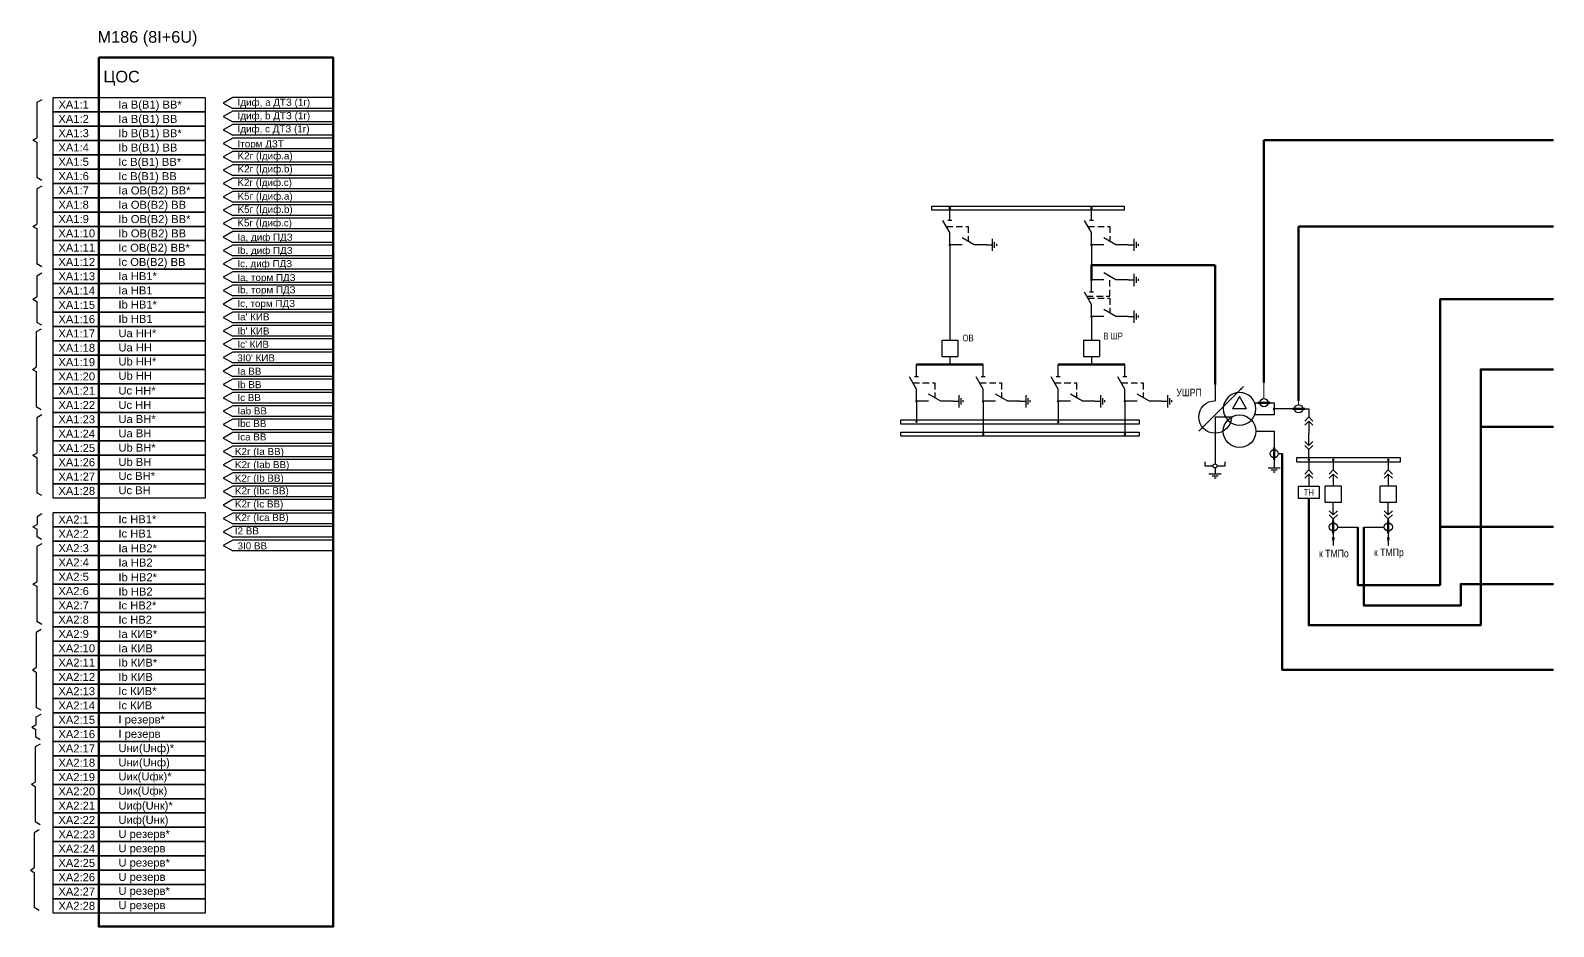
# Model space of a CAD drawing. Header units: millimetres. Extents: x 6 to 13069, y 2 to 2638.
# Drawn here: x 10898 to 11645, y 2112 to 2552 of the extents above; entities that cross this region are included whole.
import ezdxf
from ezdxf.enums import TextEntityAlignment as Align

# ---------------------------------------------------------------- set-up
doc = ezdxf.new("R2010")
doc.units = ezdxf.units.MM
doc.linetypes.add('штриховая2', pattern=[9.525, 6.35, -3.175])
doc.layers.add('Основная', color=7, linetype='Continuous')
doc.layers.add('Тонкая', color=7, linetype='Continuous', lineweight=5)
doc.styles.add('Narrow', font='ARIALN.TTF')
doc.styles.get("Standard").update_dxf_attribs({"font": 'arial.ttf'})
doc.styles.add('Вывод', font='tahoma.ttf', dxfattribs={"height": 2.5})
doc.styles.add('Компонент', font='ARIALN.TTF', dxfattribs={"height": 3.5})

# ---------------------------------------------------------------- blocks, each defined once
blk = doc.blocks.new('*U19')
at = {"layer": 'Основная'}
for p, q in [((0, 0), (-8, 0)), ((-8, -8), (-8, 0)), ((0, -8), (0, 0)), ((0, -8), (-8, -8))]:
    blk.add_line(p, q, dxfattribs=at)
at = {"layer": 'Основная', "style": 'Компонент'}
blk.add_attdef('ОУ', text='', height=3.5, dxfattribs=at).set_placement((-15, -3), align=Align.MIDDLE_CENTER)
blk = doc.blocks.new('*U108')
at = {"color": 0}
blk.add_line((0, 0), (6, 3.43), dxfattribs=at)
blk = doc.blocks.new('*U16')
at = {"layer": 'Основная', "color": 0}
for p, q in [((-3, 0), (-9, 0)), ((9, 0), (3, 0))]:
    blk.add_line(p, q, dxfattribs=at)
at = {"layer": 'Основная', "ltscale": 0.25, "xscale": -1}
blk.add_blockref('*U108', (3, 0), dxfattribs=at)
at = {"layer": 'Основная'}
for tag, height, style, p in [('ОУ', 3.5, 'Компонент', (-25, 0)), ('В1', 2.5, 'Вывод', (-7, -2)), ('В2', 2.5, 'Вывод', (7, -2))]:
    blk.add_attdef(tag, text='', height=height, dxfattribs=dict(at, style=style)).set_placement(p, align=Align.MIDDLE_CENTER)
blk = doc.blocks.new('*U17')
at = {"layer": 'Основная'}
for p, q in [((-3, 0), (0, 0)), ((0, -3), (0, 3)), ((1, -1.5), (1, 1.5)), ((2, -0.5), (2, 0.5))]:
    blk.add_line(p, q, dxfattribs=at)
blk = doc.blocks.new('*U6')
at = {"layer": 'Основная', "color": 0}
blk.add_line((0, -1), (0, 1), dxfattribs=at)
blk = doc.blocks.new('*U15')
at = {"layer": 'Основная', "color": 0}
for p, q in [((0, 3), (0, 9)), ((0, -9), (0, -3))]:
    blk.add_line(p, q, dxfattribs=at)
at = {"ltscale": 0.25, "rotation": 89.99999999999999}
blk.add_blockref('*U6', (0, 3), dxfattribs=at)
at = {"layer": 'Основная', "ltscale": 0.25, "rotation": 89.99999999999999}
blk.add_blockref('*U108', (0, -3), dxfattribs=at)
at = {"layer": 'Основная'}
for tag, height, style, p in [('В1', 2.5, 'Вывод', (2, 7)), ('ОУ', 3.5, 'Компонент', (-12, 0)), ('В2', 2.5, 'Вывод', (2, -7))]:
    blk.add_attdef(tag, text='', height=height, dxfattribs=dict(at, style=style)).set_placement(p, align=Align.MIDDLE_CENTER)
blk = doc.blocks.new('*U60')
at = {"ltscale": 0.25, "const_width": 0.6}
blk.add_lwpolyline([(0, 0.3, 1), (0, -0.3, 1)], format="xyb", close=True, dxfattribs=at)
at = {"layer": 'Основная', "color": 0}
for p, q in [((0, 0), (0, -2)), ((0, -2), (0, -8)), ((0, -8), (0, -10))]:
    blk.add_line(p, q, dxfattribs=at)
blk = doc.blocks.new('*U100')
at = {"ltscale": 0.25, "const_width": 0.6}
blk.add_lwpolyline([(0, 0.3, 1), (0, -0.3, 1)], format="xyb", close=True, dxfattribs=at)
at = {"layer": 'Основная', "color": 0}
for p, q in [((0, 0), (0, -2)), ((0, -2), (0, -14.15)), ((0, -14.15), (0, -16.15))]:
    blk.add_line(p, q, dxfattribs=at)
blk = doc.blocks.new('*U101')
at = {"ltscale": 0.25, "const_width": 0.6}
blk.add_lwpolyline([(0, 0.3, 1), (0, -0.3, 1)], format="xyb", close=True, dxfattribs=at)
at = {"layer": 'Основная', "color": 0}
for p, q in [((0, 0), (0, -2)), ((0, -2), (0, -14.15)), ((0, -14.15), (0, -16.15))]:
    blk.add_line(p, q, dxfattribs=at)
blk = doc.blocks.new('*U36')
at = {"layer": 'Основная'}
for p, q in [((3, 0), (-3, 0)), ((0, 3), (0, 0)), ((1.5, -1), (-1.5, -1)), ((0.5, -2), (-0.5, -2))]:
    blk.add_line(p, q, dxfattribs=at)
blk = doc.blocks.new('*U117')
at = {"ltscale": 0.35}
for q in [(-8, 0), (0, -8)]:
    blk.add_line((0, 0), q, dxfattribs=at)
blk.add_arc((0, 0), 8, 180, 90, dxfattribs=at)
at = {"layer": 'Основная', "style": 'Компонент'}
blk.add_attdef('ОУ', text='', height=3.5, dxfattribs=at).set_placement((-17, 0), align=Align.MIDDLE_CENTER)
blk = doc.blocks.new('*U116')
at = {"ltscale": 0.25}
for p, q in [((-3.46, 0), (0, 6)), ((-3.46, 0), (3.46, 0)), ((0, 6), (3.46, 0))]:
    blk.add_line(p, q, dxfattribs=at)
blk.add_circle((0, 0), 8, dxfattribs=at)
at = {"layer": 'Основная', "style": 'Компонент'}
blk.add_attdef('ОУ', text='', height=3.5, dxfattribs=at).set_placement((-17, 0), align=Align.MIDDLE_CENTER)
blk = doc.blocks.new('*U49')
at = {"layer": 'Основная'}
for p, q in [((-3, 0), (3, 0)), ((0, 3), (0, 0)), ((-1.5, -1), (1.5, -1)), ((-0.5, -2), (0.5, -2))]:
    blk.add_line(p, q, dxfattribs=at)
blk = doc.blocks.new('*U81')
at = {"ltscale": 0.25}
blk.add_circle((0, 0), 2, dxfattribs=at)
at = {"layer": 'Основная', "color": 0, "lineweight": 50}
blk.add_line((0, -3), (0, 3), dxfattribs=at)
at = {"layer": 'Основная', "style": 'Компонент'}
blk.add_attdef('ОУ', text='', height=3.5, dxfattribs=at).set_placement((-6, 0), align=Align.MIDDLE_CENTER)
blk = doc.blocks.new('*U83')
at = {"ltscale": 0.25}
blk.add_circle((0, 0), 2, dxfattribs=at)
at = {"layer": 'Основная', "color": 0, "lineweight": 50}
blk.add_line((3, 0), (-3, 0), dxfattribs=at)
at = {"layer": 'Основная', "style": 'Компонент'}
blk.add_attdef('ОУ', text='', height=3.5, dxfattribs=at).set_placement((0, -6), align=Align.MIDDLE_CENTER)
blk = doc.blocks.new('*U119')
at = {"layer": 'Основная', "ltscale": 0.25}
for p, q in [((2, 2), (0, 0)), ((0, 0), (2, -2))]:
    blk.add_line(p, q, dxfattribs=at)
blk = doc.blocks.new('*U68')
at = {"color": 0}
for p, q in [((0, 6), (0, 2)), ((0, 0), (0, -6))]:
    blk.add_line(p, q, dxfattribs=at)
at = {"color": 0, "ltscale": 0.25, "xscale": -1, "rotation": 90}
for p in [(0, 2), (0, 0)]:
    blk.add_blockref('*U119', p, dxfattribs=at)
at = {"layer": 'Основная'}
for tag, height, style, p in [('ОУ2', 3.5, 'Компонент', (-5, 6)), ('В2', 2.5, 'Вывод', (3, 6)), ('ОУ1', 3.5, 'Компонент', (-5, -6)), ('В1', 2.5, 'Вывод', (3, -6))]:
    blk.add_attdef(tag, text='', height=height, dxfattribs=dict(at, style=style)).set_placement(p, align=Align.MIDDLE_CENTER)
blk = doc.blocks.new('*U69')
at = {"color": 0}
for p, q in [((0, 0), (0, 6)), ((0, -6), (0, -2))]:
    blk.add_line(p, q, dxfattribs=at)
at = {"color": 0, "ltscale": 0.25, "rotation": 89.99999999999999}
for p in [(0, 0), (0, -2)]:
    blk.add_blockref('*U119', p, dxfattribs=at)
at = {"layer": 'Основная'}
for tag, height, style, p in [('ОУ1', 3.5, 'Компонент', (-5, 6)), ('В1', 2.5, 'Вывод', (3, 6)), ('ОУ2', 3.5, 'Компонент', (-5, -6)), ('В2', 2.5, 'Вывод', (3, -6))]:
    blk.add_attdef(tag, text='', height=height, dxfattribs=dict(at, style=style)).set_placement(p, align=Align.MIDDLE_CENTER)

msp = doc.modelspace()

# ---------------------------------------------------------------- linework, layer by layer
for p, q in [((10997.41, 2519.01), (10992.63, 2516.38)), ((11046.72, 2519.01), (10997.41, 2519.01)), ((11046.72, 2519.01), (11046.72, 2513.75)), ((10903.68, 2517.99), (10901.23, 2516.59)), ((10901.23, 2516.59), (10901.24, 2499.31)), ((10992.63, 2516.38), (10997.41, 2513.75)), ((10997.41, 2512.43), (10992.63, 2509.8)), ((11046.72, 2513.75), (10997.41, 2513.75)), ((11046.72, 2512.43), (10997.41, 2512.43)), ((11046.72, 2512.43), (11046.72, 2507.17)), ((10992.63, 2509.8), (10997.41, 2507.17)), ((10997.41, 2505.85), (10992.63, 2503.22)), ((11046.72, 2507.17), (10997.41, 2507.17)), ((11046.72, 2505.85), (10997.41, 2505.85)), ((11046.72, 2505.85), (11046.72, 2500.59)), ((10899.36, 2498.21), (10901.24, 2499.31)), ((10899.36, 2498.21), (10901.24, 2497.14)), ((10901.24, 2497.14), (10901.25, 2479.83)), ((10992.63, 2503.22), (10997.41, 2500.59)), ((10997.41, 2499.12), (10992.63, 2496.49)), ((10992.63, 2496.49), (10997.41, 2493.86)), ((11046.72, 2500.59), (10997.41, 2500.59)), ((11046.72, 2499.12), (10997.41, 2499.12)), ((11046.72, 2499.12), (11046.72, 2493.86)), ((10997.41, 2492.62), (10992.63, 2489.99)), ((10992.63, 2489.99), (10997.41, 2487.36)), ((11046.72, 2493.86), (10997.41, 2493.86)), ((11046.72, 2492.62), (10997.41, 2492.62)), ((11046.72, 2492.62), (11046.72, 2487.36)), ((10997.41, 2486.05), (10992.63, 2483.41)), ((10992.63, 2483.41), (10997.41, 2480.78)), ((11046.72, 2487.36), (10997.41, 2487.36)), ((11046.72, 2486.05), (10997.41, 2486.05)), ((11046.72, 2486.05), (11046.72, 2480.78)), ((10903.68, 2475.62), (10901.23, 2474.22)), ((10901.23, 2474.22), (10901.24, 2456.94)), ((10903.68, 2478.41), (10901.25, 2479.83)), ((10997.41, 2479.47), (10992.63, 2476.84)), ((10992.63, 2476.84), (10997.41, 2474.21)), ((11046.72, 2480.78), (10997.41, 2480.78)), ((11046.72, 2479.47), (10997.41, 2479.47)), ((11046.72, 2474.21), (10997.41, 2474.21)), ((11046.72, 2479.47), (11046.72, 2474.21)), ((10997.41, 2472.97), (10992.63, 2470.34)), ((10992.63, 2470.34), (10997.41, 2467.71)), ((10997.41, 2466.39), (10992.63, 2463.76)), ((11046.72, 2472.97), (10997.41, 2472.97)), ((11046.72, 2467.71), (10997.41, 2467.71)), ((11046.72, 2466.39), (10997.41, 2466.39)), ((11046.72, 2472.97), (11046.72, 2467.71)), ((11046.72, 2466.39), (11046.72, 2461.13)), ((10992.63, 2463.76), (10997.41, 2461.13)), ((10997.41, 2459.81), (10992.63, 2457.18)), ((11046.72, 2461.13), (10997.41, 2461.13)), ((11046.72, 2459.81), (10997.41, 2459.81)), ((11046.72, 2459.81), (11046.72, 2454.55)), ((10899.36, 2455.84), (10901.24, 2456.94)), ((10899.36, 2455.84), (10901.24, 2454.77)), ((10901.24, 2454.77), (10901.25, 2437.46)), ((10992.63, 2457.18), (10997.41, 2454.55)), ((10997.41, 2453.24), (10992.63, 2450.61)), ((11046.72, 2454.55), (10997.41, 2454.55)), ((11046.72, 2453.24), (10997.41, 2453.24)), ((11046.72, 2453.24), (11046.72, 2447.98)), ((10992.63, 2450.61), (10997.41, 2447.98)), ((10997.41, 2446.66), (10992.63, 2444.03)), ((10992.63, 2444.03), (10997.41, 2441.4)), ((11046.72, 2447.98), (10997.41, 2447.98)), ((11046.72, 2446.66), (10997.41, 2446.66)), ((11046.72, 2446.66), (11046.72, 2441.4)), ((10903.68, 2436.04), (10901.25, 2437.46)), ((10997.41, 2440.08), (10992.63, 2437.45)), ((10992.63, 2437.45), (10997.41, 2434.82)), ((11046.72, 2441.4), (10997.41, 2441.4)), ((11046.72, 2440.08), (10997.41, 2440.08)), ((11046.72, 2440.08), (11046.72, 2434.82)), ((10903.68, 2432.85), (10901.23, 2431.46)), ((10901.23, 2431.46), (10901.24, 2421.17)), ((10997.41, 2433.51), (10992.63, 2430.88)), ((10992.63, 2430.88), (10997.41, 2428.24)), ((11046.72, 2434.82), (10997.41, 2434.82)), ((11046.72, 2433.51), (10997.41, 2433.51)), ((11046.72, 2433.51), (11046.72, 2428.24)), ((10997.41, 2426.93), (10992.63, 2424.3)), ((10992.63, 2424.3), (10997.41, 2421.67)), ((11046.72, 2428.24), (10997.41, 2428.24)), ((11046.72, 2426.93), (10997.41, 2426.93)), ((11046.72, 2421.67), (10997.41, 2421.67)), ((11046.72, 2426.93), (11046.72, 2421.67)), ((10899.36, 2420.06), (10901.24, 2421.17)), ((10899.36, 2420.06), (10901.24, 2419)), ((10901.24, 2419), (10901.25, 2408.7)), ((10997.41, 2420.35), (10992.63, 2417.72)), ((10992.63, 2417.72), (10997.41, 2415.09)), ((11046.72, 2420.35), (10997.41, 2420.35)), ((11046.72, 2415.09), (10997.41, 2415.09)), ((11046.72, 2420.35), (11046.72, 2415.09)), ((10903.68, 2407.28), (10901.25, 2408.7)), ((10997.41, 2413.77), (10992.63, 2411.14)), ((10992.63, 2411.14), (10997.41, 2408.51)), ((10997.41, 2407.2), (10992.63, 2404.57)), ((11046.72, 2413.77), (10997.41, 2413.77)), ((11046.72, 2408.51), (10997.41, 2408.51)), ((11046.72, 2407.2), (10997.41, 2407.2)), ((11046.72, 2413.77), (11046.72, 2408.51)), ((11046.72, 2407.2), (11046.72, 2401.94)), ((10903.38, 2405.4), (10900.94, 2404.01)), ((10900.94, 2404.01), (10900.94, 2386.73)), ((10992.63, 2404.57), (10997.41, 2401.94)), ((10997.41, 2400.62), (10992.63, 2397.99)), ((11046.72, 2401.94), (10997.41, 2401.94)), ((11046.72, 2400.62), (10997.41, 2400.62)), ((11046.72, 2400.62), (11046.72, 2395.36)), ((10992.63, 2397.99), (10997.41, 2395.36)), ((10997.41, 2394.04), (10992.63, 2391.41)), ((11046.72, 2395.36), (10997.41, 2395.36)), ((11046.72, 2394.04), (10997.41, 2394.04)), ((11046.72, 2394.04), (11046.72, 2388.78)), ((10899.07, 2385.63), (10900.94, 2386.73)), ((10899.07, 2385.63), (10900.94, 2384.56)), ((10900.94, 2384.56), (10900.95, 2367.24)), ((10992.63, 2391.41), (10997.41, 2388.78)), ((10997.41, 2387.47), (10992.63, 2384.84)), ((10992.63, 2384.84), (10997.41, 2382.2)), ((11046.72, 2388.78), (10997.41, 2388.78)), ((11046.72, 2387.47), (10997.41, 2387.47)), ((11046.72, 2387.47), (11046.72, 2382.2)), ((10997.41, 2380.89), (10992.63, 2378.26)), ((10992.63, 2378.26), (10997.41, 2375.63)), ((11046.72, 2382.2), (10997.41, 2382.2)), ((11046.72, 2380.89), (10997.41, 2380.89)), ((11046.72, 2380.89), (11046.72, 2375.63)), ((10997.41, 2374.31), (10992.63, 2371.68)), ((10992.63, 2371.68), (10997.41, 2369.05)), ((11046.72, 2375.63), (10997.41, 2375.63)), ((11046.72, 2374.31), (10997.41, 2374.31)), ((11046.72, 2369.05), (10997.41, 2369.05)), ((11046.72, 2374.31), (11046.72, 2369.05)), ((10903.38, 2365.82), (10900.95, 2367.24)), ((10903.68, 2363.27), (10901.23, 2361.87)), ((10901.23, 2361.87), (10901.24, 2344.59)), ((10997.41, 2367.73), (10992.63, 2365.1)), ((10992.63, 2365.1), (10997.41, 2362.47)), ((11046.72, 2367.73), (10997.41, 2367.73)), ((11046.72, 2362.47), (10997.41, 2362.47)), ((11046.72, 2367.73), (11046.72, 2362.47)), ((10997.41, 2361.16), (10992.63, 2358.53)), ((10992.63, 2358.53), (10997.41, 2355.9)), ((10997.41, 2354.58), (10992.63, 2351.95)), ((11046.72, 2361.16), (10997.41, 2361.16)), ((11046.72, 2355.9), (10997.41, 2355.9)), ((11046.72, 2354.58), (10997.41, 2354.58)), ((11046.72, 2361.16), (11046.72, 2355.9)), ((11046.72, 2354.58), (11046.72, 2349.32)), ((10992.63, 2351.95), (10997.41, 2349.32)), ((10997.41, 2348), (10992.63, 2345.37)), ((11046.72, 2349.32), (10997.41, 2349.32)), ((11046.72, 2348), (10997.41, 2348)), ((11046.72, 2348), (11046.72, 2342.74)), ((10899.36, 2343.49), (10901.24, 2344.59)), ((10899.36, 2343.49), (10901.24, 2342.42)), ((10901.24, 2342.42), (10901.25, 2325.11)), ((10992.63, 2345.37), (10997.41, 2342.74)), ((10997.41, 2341.43), (10992.63, 2338.8)), ((11046.72, 2342.74), (10997.41, 2342.74)), ((11046.72, 2341.43), (10997.41, 2341.43)), ((11046.72, 2341.43), (11046.72, 2336.16)), ((11510.4, 2344.27), (11512.4, 2344.27)), ((10992.63, 2338.8), (10997.41, 2336.16)), ((10997.41, 2334.85), (10992.63, 2332.22)), ((10992.63, 2332.22), (10997.41, 2329.59)), ((11046.72, 2336.16), (10997.41, 2336.16)), ((11046.72, 2334.85), (10997.41, 2334.85)), ((11046.72, 2334.85), (11046.72, 2329.59)), ((10903.68, 2323.68), (10901.25, 2325.11)), ((10997.41, 2328.27), (10992.63, 2325.64)), ((10992.63, 2325.64), (10997.41, 2323.01)), ((11046.72, 2329.59), (10997.41, 2329.59)), ((11046.72, 2328.27), (10997.41, 2328.27)), ((11046.72, 2328.27), (11046.72, 2323.01)), ((10997.41, 2321.7), (10992.63, 2319.06)), ((10992.63, 2319.06), (10997.41, 2316.43)), ((11046.72, 2323.01), (10997.41, 2323.01)), ((11046.72, 2321.7), (10997.41, 2321.7)), ((11046.72, 2321.7), (11046.72, 2316.43)), ((10899.36, 2308.36), (10901.36, 2309.53)), ((10903.8, 2314.66), (10901.36, 2313.24)), ((10901.36, 2313.24), (10901.36, 2309.53)), ((10997.41, 2315.12), (10992.63, 2312.49)), ((10992.63, 2312.49), (10997.41, 2309.86)), ((11046.72, 2316.43), (10997.41, 2316.43)), ((11046.72, 2315.12), (10997.41, 2315.12)), ((11046.72, 2309.86), (10997.41, 2309.86)), ((11046.72, 2315.12), (11046.72, 2309.86)), ((10899.36, 2308.36), (10901.36, 2307.21)), ((10901.36, 2303.45), (10901.36, 2307.21)), ((10903.54, 2302.18), (10901.36, 2303.45)), ((10997.41, 2308.54), (10992.63, 2305.91)), ((10992.63, 2305.91), (10997.41, 2303.28)), ((10997.41, 2301.81), (10992.63, 2299.18)), ((11046.72, 2308.54), (10997.41, 2308.54)), ((11046.72, 2303.28), (10997.41, 2303.28)), ((11046.72, 2301.81), (10997.41, 2301.81)), ((11046.72, 2308.54), (11046.72, 2303.28)), ((11046.72, 2301.81), (11046.72, 2296.55)), ((11539.4, 2308.27), (11549.4, 2308.27)), ((11552.4, 2308.27), (11562.4, 2308.27)), ((10903.68, 2300.06), (10901.23, 2298.67)), ((10901.23, 2298.67), (10901.24, 2281.38)), ((10992.63, 2299.18), (10997.41, 2296.55)), ((11046.72, 2296.55), (10997.41, 2296.55)), ((10899.36, 2280.28), (10901.24, 2281.38)), ((10899.36, 2280.28), (10901.24, 2279.22)), ((10901.24, 2279.22), (10901.25, 2261.9)), ((10903.42, 2257.93), (10900.97, 2256.53)), ((10903.68, 2260.48), (10901.25, 2261.9)), ((10900.97, 2256.53), (10900.98, 2239.25)), ((10899.1, 2238.15), (10900.98, 2239.25)), ((10899.1, 2238.15), (10900.98, 2237.08)), ((10900.98, 2237.08), (10900.98, 2219.76)), ((10903.42, 2218.34), (10900.98, 2219.76)), ((10903.2, 2216.28), (10900.77, 2214.86)), ((10900.77, 2214.86), (10900.77, 2211.15)), ((10898.77, 2209.98), (10900.77, 2211.15)), ((10898.77, 2209.98), (10900.77, 2208.83)), ((10900.77, 2205.07), (10900.77, 2208.83)), ((10902.94, 2203.8), (10900.77, 2205.07)), ((10902.93, 2201.74), (10900.48, 2200.35)), ((10900.48, 2200.35), (10900.49, 2183.07)), ((10898.61, 2181.97), (10900.49, 2183.07)), ((10898.61, 2181.97), (10900.49, 2180.9)), ((10900.49, 2180.9), (10900.49, 2163.58)), ((10902.93, 2162.16), (10900.49, 2163.58)), ((10902.46, 2159.61), (10900.01, 2158.21)), ((10900.01, 2158.21), (10900.02, 2140.93)), ((10898.14, 2139.83), (10900.02, 2140.93)), ((10898.14, 2139.83), (10900.02, 2138.76)), ((10900.02, 2138.76), (10900.03, 2121.45)), ((10902.46, 2120.02), (10900.03, 2121.45))]:
    msp.add_line(p, q)
at = {"lineweight": 100}
for p, q in [((11046.72, 2499.12), (11046.72, 2500.59)), ((11503.4, 2379.27), (11503.4, 2498.21)), ((11503.4, 2498.21), (11645.47, 2498.21)), ((11520.4, 2370.27), (11520.4, 2455.84)), ((11520.4, 2455.84), (11645.47, 2455.84)), ((11418.77, 2429.56), (11418.77, 2436.77)), ((11418.77, 2436.77), (11479.4, 2436.77)), ((11479.4, 2436.77), (11479.4, 2378.27)), ((11349.25, 2387.98), (11332.86, 2387.98)), ((11365.64, 2387.98), (11349.25, 2387.98)), ((11418.77, 2387.98), (11402.38, 2387.98)), ((11435.16, 2387.98), (11418.77, 2387.98)), ((11046.72, 2301.81), (11046.72, 2303.28)), ((11589.82, 2308.36), (11645.47, 2308.36))]:
    msp.add_line(p, q, dxfattribs=at)
msp.add_lwpolyline([(10931.68, 2538.67), (11046.72, 2538.67), (11046.72, 2112.17), (10931.68, 2112.17)], close=True, dxfattribs=at)
for points in [[(10909.29, 2519.05), (10983.92, 2519.05), (10983.92, 2512.02), (10909.29, 2512.02)], [(10909.29, 2512.02), (10983.92, 2512.02), (10983.92, 2505), (10909.29, 2505)], [(10909.29, 2505), (10983.92, 2505), (10983.92, 2497.98), (10909.29, 2497.98)], [(10909.29, 2497.98), (10983.92, 2497.98), (10983.92, 2490.95), (10909.29, 2490.95)], [(10909.29, 2490.95), (10983.92, 2490.95), (10983.92, 2483.93), (10909.29, 2483.93)], [(10909.29, 2483.93), (10983.92, 2483.93), (10983.92, 2476.91), (10909.29, 2476.91)], [(10909.29, 2476.91), (10983.92, 2476.91), (10983.92, 2469.89), (10909.29, 2469.89)], [(10909.29, 2469.89), (10983.92, 2469.89), (10983.92, 2462.86), (10909.29, 2462.86)], [(10909.29, 2462.86), (10983.92, 2462.86), (10983.92, 2455.84), (10909.29, 2455.84)], [(10909.29, 2455.84), (10983.92, 2455.84), (10983.92, 2448.82), (10909.29, 2448.82)], [(10909.29, 2448.82), (10983.92, 2448.82), (10983.92, 2441.8), (10909.29, 2441.8)], [(10909.29, 2441.8), (10983.92, 2441.8), (10983.92, 2434.77), (10909.29, 2434.77)], [(10909.29, 2434.77), (10983.92, 2434.77), (10983.92, 2427.75), (10909.29, 2427.75)], [(10909.29, 2427.75), (10983.92, 2427.75), (10983.92, 2420.73), (10909.29, 2420.73)], [(10909.29, 2420.73), (10983.92, 2420.73), (10983.92, 2413.7), (10909.29, 2413.7)], [(10909.29, 2413.7), (10983.92, 2413.7), (10983.92, 2406.68), (10909.29, 2406.68)], [(10909.29, 2406.68), (10983.92, 2406.68), (10983.92, 2399.66), (10909.29, 2399.66)], [(10909.29, 2399.66), (10983.92, 2399.66), (10983.92, 2392.64), (10909.29, 2392.64)], [(10909.29, 2392.64), (10983.92, 2392.64), (10983.92, 2385.61), (10909.29, 2385.61)], [(10909.29, 2385.61), (10983.92, 2385.61), (10983.92, 2378.59), (10909.29, 2378.59)], [(10909.29, 2378.59), (10983.92, 2378.59), (10983.92, 2371.57), (10909.29, 2371.57)], [(10909.29, 2371.57), (10983.92, 2371.57), (10983.92, 2364.54), (10909.29, 2364.54)], [(10909.29, 2364.54), (10983.92, 2364.54), (10983.92, 2357.52), (10909.29, 2357.52)], [(10909.29, 2357.52), (10983.92, 2357.52), (10983.92, 2350.5), (10909.29, 2350.5)], [(10909.29, 2350.5), (10983.92, 2350.5), (10983.92, 2343.48), (10909.29, 2343.48)], [(10909.29, 2343.48), (10983.92, 2343.48), (10983.92, 2336.45), (10909.29, 2336.45)], [(10909.29, 2336.45), (10983.92, 2336.45), (10983.92, 2329.43), (10909.29, 2329.43)], [(10909.29, 2329.43), (10983.92, 2329.43), (10983.92, 2322.41), (10909.29, 2322.41)], [(10909.29, 2315.39), (10983.92, 2315.39), (10983.92, 2308.36), (10909.29, 2308.36)], [(10909.29, 2308.36), (10983.92, 2308.36), (10983.92, 2301.34), (10909.29, 2301.34)], [(10909.29, 2301.34), (10983.92, 2301.34), (10983.92, 2294.32), (10909.29, 2294.32)], [(10909.29, 2294.32), (10983.92, 2294.32), (10983.92, 2287.29), (10909.29, 2287.29)], [(10909.29, 2287.29), (10983.92, 2287.29), (10983.92, 2280.27), (10909.29, 2280.27)], [(10909.29, 2280.27), (10983.92, 2280.27), (10983.92, 2273.25), (10909.29, 2273.25)], [(10909.29, 2273.25), (10983.92, 2273.25), (10983.92, 2266.23), (10909.29, 2266.23)], [(10909.29, 2266.23), (10983.92, 2266.23), (10983.92, 2259.2), (10909.29, 2259.2)], [(10909.29, 2259.2), (10983.92, 2259.2), (10983.92, 2252.18), (10909.29, 2252.18)], [(10909.29, 2252.18), (10983.92, 2252.18), (10983.92, 2245.16), (10909.29, 2245.16)], [(10909.29, 2245.16), (10983.92, 2245.16), (10983.92, 2238.13), (10909.29, 2238.13)], [(10909.29, 2238.13), (10983.92, 2238.13), (10983.92, 2231.11), (10909.29, 2231.11)], [(10909.29, 2231.11), (10983.92, 2231.11), (10983.92, 2224.09), (10909.29, 2224.09)], [(10909.29, 2224.09), (10983.92, 2224.09), (10983.92, 2217.07), (10909.29, 2217.07)], [(10909.29, 2217.07), (10983.92, 2217.07), (10983.92, 2210.04), (10909.29, 2210.04)], [(10909.29, 2210.04), (10983.92, 2210.04), (10983.92, 2203.02), (10909.29, 2203.02)], [(10909.29, 2203.02), (10983.92, 2203.02), (10983.92, 2196), (10909.29, 2196)], [(10909.29, 2196), (10983.92, 2196), (10983.92, 2188.98), (10909.29, 2188.98)], [(10909.29, 2188.98), (10983.92, 2188.98), (10983.92, 2181.95), (10909.29, 2181.95)], [(10909.29, 2181.95), (10983.92, 2181.95), (10983.92, 2174.93), (10909.29, 2174.93)], [(10909.29, 2174.93), (10983.92, 2174.93), (10983.92, 2167.91), (10909.29, 2167.91)], [(10909.29, 2167.91), (10983.92, 2167.91), (10983.92, 2160.88), (10909.29, 2160.88)], [(10909.29, 2160.88), (10983.92, 2160.88), (10983.92, 2153.86), (10909.29, 2153.86)], [(10909.29, 2153.86), (10983.92, 2153.86), (10983.92, 2146.84), (10909.29, 2146.84)], [(10909.29, 2146.84), (10983.92, 2146.84), (10983.92, 2139.82), (10909.29, 2139.82)], [(10909.29, 2139.82), (10983.92, 2139.82), (10983.92, 2132.79), (10909.29, 2132.79)], [(10909.29, 2132.79), (10983.92, 2132.79), (10983.92, 2125.77), (10909.29, 2125.77)], [(10909.29, 2125.77), (10983.92, 2125.77), (10983.92, 2118.75), (10909.29, 2118.75)]]:
    msp.add_lwpolyline(points, close=True)
at = {"ltscale": 0.25, "const_width": 0.6}
for points in [[(11418.47, 2429.56, 1), (11419.07, 2429.56, 1)], [(11418.47, 2411.56, 1), (11419.07, 2411.56, 1)]]:
    msp.add_lwpolyline(points, format="xyb", close=True, dxfattribs=at)
at = {"lineweight": 100}
for points in [[(11549.4, 2308.27), (11549.4, 2279.8), (11589.82, 2279.8), (11589.82, 2420.06), (11645.47, 2420.06)], [(11525.4, 2322.27), (11525.4, 2260.09), (11609.78, 2260.09), (11609.78, 2385.63), (11645.47, 2385.63)], [(11609.78, 2357.52), (11645.47, 2357.52)], [(11512.4, 2344.27), (11512.4, 2238.15), (11645.47, 2238.15)], [(11552.4, 2308.27), (11552.4, 2269.7), (11599.92, 2269.7), (11599.92, 2280.28), (11645.47, 2280.28)]]:
    msp.add_lwpolyline(points, dxfattribs=at)
at = {"layer": 'Основная'}
for p, q in [((11349.25, 2463.77), (11349.25, 2464.77)), ((11418.77, 2463.77), (11418.77, 2464.77)), ((11349.25, 2436.77), (11349.25, 2399.98)), ((11418.77, 2411.56), (11418.77, 2399.98)), ((11349.25, 2391.98), (11349.25, 2387.98)), ((11418.77, 2391.98), (11418.77, 2387.98)), ((11479.4, 2378.27), (11479.4, 2370.27)), ((11499.4, 2355.27), (11508.4, 2355.27)), ((11508.4, 2355.27), (11508.4, 2337.27)), ((11525.4, 2342.27), (11525.4, 2340.27)), ((11537.4, 2341.27), (11537.4, 2340.27)), ((11564.4, 2341.27), (11564.4, 2340.27))]:
    msp.add_line(p, q, dxfattribs=at)
for points in [[(11340.49, 2465.77), (11434.77, 2465.77), (11434.77, 2463.77), (11340.49, 2463.77)], [(11325.14, 2360.82), (11442.13, 2360.82), (11442.13, 2358.82), (11325.14, 2358.82)], [(11325.14, 2354.82), (11442.13, 2354.82), (11442.13, 2352.82), (11325.14, 2352.82)], [(11519.4, 2340.27), (11570.4, 2340.27), (11570.4, 2342.27), (11519.4, 2342.27)], [(11520.4, 2328.27), (11530.4, 2328.27), (11530.4, 2322.27), (11520.4, 2322.27)]]:
    msp.add_lwpolyline(points, close=True, dxfattribs=at)
at = {"layer": 'Основная', "ltscale": 0.25, "const_width": 0.6}
for points in [[(11348.95, 2464.77, 1), (11349.55, 2464.77, 1)], [(11418.47, 2464.77, 1), (11419.07, 2464.77, 1)], [(11419.07, 2436.77, 1), (11418.47, 2436.77, 1)], [(11349.55, 2387.98, 1), (11348.95, 2387.98, 1)], [(11419.07, 2387.98, 1), (11418.47, 2387.98, 1)], [(11508.1, 2366.27, 1), (11508.7, 2366.27, 1)], [(11332.56, 2359.98, 1), (11333.16, 2359.98, 1)], [(11332.56, 2359.98, 1), (11333.16, 2359.98, 1)], [(11365.34, 2353.82, 1), (11365.94, 2353.82, 1)], [(11365.34, 2353.82, 1), (11365.94, 2353.82, 1)], [(11365.34, 2353.82, 1), (11365.94, 2353.82, 1)], [(11365.34, 2353.82, 1), (11365.94, 2353.82, 1)], [(11402.08, 2359.82, 1), (11402.68, 2359.82, 1)], [(11434.86, 2353.82, 1), (11435.46, 2353.82, 1)], [(11609.48, 2357.52, 1), (11610.08, 2357.52, 1)], [(11525.1, 2341.27, 1), (11525.7, 2341.27, 1)], [(11537.1, 2341.27, 1), (11537.7, 2341.27, 1)], [(11564.1, 2341.27, 1), (11564.7, 2341.27, 1)], [(11589.52, 2308.36, 1), (11590.12, 2308.36, 1)]]:
    msp.add_lwpolyline(points, format="xyb", close=True, dxfattribs=at)
at = {"layer": 'Основная', "linetype": 'штриховая2', "ltscale": 0.5}
for points in [[(11347.54, 2455.77), (11358.25, 2455.77), (11358.25, 2448.49)], [(11417.05, 2455.77), (11427.77, 2455.77), (11427.77, 2448.49)], [(11416.48, 2421.56), (11427.77, 2421.56), (11427.77, 2431.28)], [(11417.05, 2420.56), (11427.77, 2420.56), (11427.77, 2413.28)], [(11331.15, 2378.98), (11341.86, 2378.98), (11341.86, 2371.69)], [(11363.92, 2378.98), (11374.64, 2378.98), (11374.64, 2371.69)], [(11400.66, 2378.98), (11411.38, 2378.98), (11411.38, 2371.69)], [(11433.44, 2378.98), (11444.16, 2378.98), (11444.16, 2371.69)]]:
    msp.add_lwpolyline(points, dxfattribs=at)
at = {"layer": 'Основная'}
for points in [[(11471.4, 2355.27), (11493.33, 2377.2)], [(11498.82, 2369.27), (11508.4, 2369.27), (11508.4, 2363.27), (11498.82, 2363.27)], [(11522.4, 2366.27), (11508.4, 2366.27)], [(11522.4, 2366.27), (11525.4, 2366.27), (11525.4, 2366.27)], [(11479.4, 2354.27), (11479.4, 2339.27)], [(11474.4, 2340.27), (11474.4, 2338.27), (11478.4, 2338.27)], [(11480.4, 2338.27), (11484.4, 2338.27), (11484.4, 2340.27)], [(11537.4, 2312.27), (11537.4, 2299.27)], [(11564.4, 2312.27), (11564.4, 2299.27)]]:
    msp.add_lwpolyline(points, dxfattribs=at)
msp.add_lwpolyline([(11493.33, 2377.2, 0, 1, 0), (11491.91, 2375.79, 0, 0, 0)], format="xyseb", dxfattribs=at)
for centre, radius in [((11491.4, 2355.27), 8), ((11479.4, 2338.27), 1)]:
    msp.add_circle(centre, radius, dxfattribs=at)
at = {"layer": 'Тонкая'}
for p, q in [((11503.4, 2371.27), (11503.4, 2379.27)), ((11520.4, 2368.27), (11520.4, 2370.27))]:
    msp.add_line(p, q, dxfattribs=at)
at = {"layer": 'Тонкая', "ltscale": 0.3}
for points in [[(11537.4, 2299.27, 0, 1.5, 0), (11537.4, 2303.27, 0, 0, 0)], [(11564.4, 2299.27, 0, 1.5, 0), (11564.4, 2303.27, 0, 0, 0)]]:
    msp.add_lwpolyline(points, format="xyseb", dxfattribs=at)

# ---------------------------------------------------------------- block references
at = {"layer": 'Основная', "ltscale": 0.25}
for name, p in [('*U15', (11349.25, 2455.77)), ('*U15', (11418.77, 2455.77)), ('*U60', (11349.25, 2446.77)), ('*U16', (11358.25, 2446.77)), ('*U17', (11370.25, 2446.77)), ('*U60', (11418.77, 2446.77)), ('*U16', (11427.77, 2446.77)), ('*U17', (11439.77, 2446.77)), ('*U15', (11418.77, 2420.56)), ('*U16', (11427.77, 2429.56)), ('*U17', (11439.77, 2429.56)), ('*U16', (11427.77, 2411.56)), ('*U17', (11439.77, 2411.56)), ('*U15', (11332.86, 2378.98)), ('*U15', (11365.64, 2378.98)), ('*U15', (11402.38, 2378.98)), ('*U15', (11435.16, 2378.98)), ('*U60', (11332.86, 2369.98)), ('*U16', (11341.86, 2369.98)), ('*U17', (11353.86, 2369.98)), ('*U100', (11365.64, 2369.98)), ('*U16', (11374.64, 2369.98)), ('*U17', (11386.64, 2369.98)), ('*U60', (11402.38, 2369.98)), ('*U16', (11411.38, 2369.98)), ('*U17', (11423.38, 2369.98)), ('*U101', (11435.16, 2369.98)), ('*U16', (11444.16, 2369.98)), ('*U17', (11456.16, 2369.98)), ('*U83', (11503.4, 2369.27)), ('*U83', (11520.4, 2366.27)), ('*U68', (11525.4, 2360.27)), ('*U69', (11525.4, 2348.27)), ('*U81', (11508.4, 2344.27)), ('*U49', (11508.4, 2337.27)), ('*U68', (11525.4, 2334.27)), ('*U68', (11537.4, 2334.27)), ('*U68', (11564.4, 2334.27)), ('*U36', (11479.4, 2334.27)), ('*U19', (11541.4, 2328.27)), ('*U19', (11568.4, 2328.27)), ('*U69', (11537.4, 2314.27)), ('*U69', (11564.4, 2314.27)), ('*U81', (11537.4, 2308.27)), ('*U81', (11564.4, 2308.27))]:
    msp.add_blockref(name, p, dxfattribs=at)
at = {"layer": 'Основная', "ltscale": 0.25, "rotation": 180}
for p in [(11345.25, 2391.98), (11414.77, 2391.98)]:
    msp.add_blockref('*U19', p, dxfattribs=at)
at = {"layer": 'Основная', "ltscale": 0.35, "xscale": -1}
for name, p in [('*U117', (11479.4, 2362.27)), ('*U116', (11491.4, 2366.27))]:
    msp.add_blockref(name, p, dxfattribs=at)

# ---------------------------------------------------------------- texts
for s, height, p in [('M186 (8I+6U)', 5.7136, (10931.06, 2545.97)), ('ЦОС', 5.714, (10933.91, 2526.48)), ('Iдиф, a ДТЗ (1г)', 3.4502, (10999.77, 2515.02)), ('XA1:1', 3.926, (10911.85, 2513.65)), ('Ia В(В1) ВВ*', 3.9259, (10941.29, 2513.63)), ('Iдиф, b ДТЗ (1г)', 3.4502, (10999.77, 2508.43)), ('XA1:2', 3.926, (10911.85, 2506.63)), ('XA1:3', 3.926, (10911.85, 2499.61)), ('Ia В(В1) ВВ', 3.9259, (10941.29, 2506.61)), ('Ib В(В1) ВВ*', 3.9259, (10941.29, 2499.59)), ('Iдиф, c ДТЗ (1г)', 3.4502, (10999.77, 2501.99)), ('XA1:4', 3.926, (10911.85, 2492.59)), ('Ib В(В1) ВВ', 3.9259, (10941.29, 2492.56)), ('Iторм ДЗТ', 3.45, (10999.77, 2494.59)), ('XA1:5', 3.926, (10911.85, 2485.56)), ('Ic В(В1) ВВ*', 3.9259, (10941.29, 2485.54)), ('K2г (Iдиф.a)', 3.4502, (10999.77, 2488.74)), ('XA1:6', 3.926, (10911.85, 2478.54)), ('Ic В(В1) ВВ', 3.9259, (10941.29, 2478.52)), ('K2г (Iдиф.b)', 3.4502, (10999.77, 2482.3)), ('XA1:7', 3.926, (10911.85, 2471.52)), ('Ia ОВ(В2) ВВ*', 3.9259, (10941.29, 2471.5)), ('K2г (Iдиф.c)', 3.4502, (10999.71, 2475.66)), ('XA1:8', 3.926, (10911.85, 2464.5)), ('Ia ОВ(В2) ВВ', 3.9259, (10941.29, 2464.47)), ('K5г (Iдиф.a)', 3.4502, (10999.77, 2468.91)), ('XA1:9', 3.926, (10911.85, 2457.47)), ('Ib ОВ(В2) ВВ*', 3.9259, (10941.29, 2457.45)), ('K5г (Iдиф.c)', 3.4502, (10999.71, 2455.84)), ('K5г (Iдиф.b)', 3.4502, (10999.77, 2462.47)), ('XA1:10', 3.926, (10911.85, 2450.45)), ('Ib ОВ(В2) ВВ', 3.9259, (10941.29, 2450.43)), ('Ia, диф ПДЗ', 3.4502, (10999.66, 2448.79)), ('XA1:11', 3.926, (10911.85, 2443.43)), ('Ic ОВ(В2) ВВ*', 3.9259, (10941.29, 2443.4)), ('Ib, диф ПДЗ', 3.4502, (10999.66, 2442.31)), ('XA1:12', 3.926, (10911.85, 2436.4)), ('Ic ОВ(В2) ВВ', 3.9259, (10941.29, 2436.38)), ('Ic, диф ПДЗ', 3.4502, (10999.66, 2435.81)), ('XA1:13', 3.926, (10911.85, 2429.38)), ('Ia НВ1*', 3.926, (10941.29, 2429.45)), ('Ia, торм ПДЗ', 3.4502, (10999.66, 2428.98)), ('XA1:14', 3.926, (10911.85, 2422.36)), ('Ia НВ1', 3.926, (10941.29, 2422.43)), ('Ib, торм ПДЗ', 3.4502, (10999.66, 2422.96)), ('XA1:15', 3.926, (10911.85, 2415.34)), ('Ib НВ1*', 3.926, (10941.31, 2415.49)), ('Ic, торм ПДЗ', 3.4502, (10999.68, 2416.27)), ('XA1:16', 3.926, (10911.85, 2408.31)), ('Ib НВ1', 3.926, (10941.31, 2408.47)), ("Ia' КИВ", 3.45, (10999.66, 2409.71)), ('XA1:17', 3.926, (10911.85, 2401.29)), ('Ua НН*', 3.926, (10941.31, 2401.44)), ("Ib' КИВ", 3.45, (10999.66, 2402.75)), ("Ic' КИВ", 3.45, (10999.68, 2396.24)), ('XA1:18', 3.926, (10911.85, 2394.27)), ('Ua НН', 3.926, (10941.31, 2394.42)), ('Ub НН*', 3.926, (10941.31, 2387.56)), ("3I0' КИВ", 3.45, (10999.66, 2389.53)), ('XA1:19', 3.926, (10911.85, 2387.24)), ('XA1:20', 3.926, (10911.85, 2380.22)), ('Ub НН', 3.926, (10941.31, 2380.54)), ('Ia ВВ', 3.45, (10999.66, 2383.03)), ('XA1:21', 3.926, (10911.85, 2373.2)), ('Uc НН*', 3.926, (10941.29, 2373.27)), ('Ib ВВ', 3.45, (10999.69, 2376.41)), ('XA1:22', 3.926, (10911.85, 2366.18)), ('Uc НН', 3.926, (10941.29, 2366.25)), ('Iс ВВ', 3.45, (10999.7, 2370.11)), ('XA1:23', 3.926, (10911.85, 2359.15)), ('Ua ВН*', 3.926, (10941.31, 2359.31)), ('Iab ВВ', 3.45, (10999.7, 2363.53)), ('XA1:24', 3.926, (10911.85, 2352.13)), ('Ua ВН', 3.926, (10941.31, 2352.28)), ('Ibc ВВ', 3.45, (10999.7, 2357.34)), ('Ica ВВ', 3.45, (10999.7, 2350.76)), ('XA1:25', 3.926, (10911.85, 2345.11)), ('Ub ВН*', 3.926, (10941.31, 2345.26)), ('K2г (Ia ВВ)', 3.4502, (10998.5, 2343.61)), ('XA1:26', 3.926, (10911.85, 2338.09)), ('Ub ВН', 3.926, (10941.31, 2338.24)), ('K2г (Iab ВВ)', 3.4502, (10998.5, 2337.17)), ('XA1:27', 3.926, (10911.85, 2331.06)), ('Uc ВН*', 3.926, (10941.31, 2331.38)), ('K2г (Ib ВВ)', 3.4502, (10998.44, 2330.53)), ('XA1:28', 3.926, (10911.85, 2324.04)), ('Uc ВН', 3.926, (10941.31, 2324.36)), ('K2г (Ibc ВВ)', 3.4502, (10998.5, 2324.31)), ('K2г (Ic ВВ)', 3.4502, (10998.5, 2317.87)), ('XA2:1', 3.926, (10911.85, 2309.99)), ('Ic НВ1*', 3.926, (10941.31, 2310.13)), ('K2г (Ica ВВ)', 3.4502, (10998.44, 2311.23)), ('XA2:2', 3.926, (10911.85, 2302.97)), ('Ic НВ1', 3.926, (10941.31, 2303.11)), ('I2 ВВ', 3.45, (10998.44, 2304.64)), ('XA2:3', 3.926, (10911.85, 2295.95)), ('Ia НВ2*', 3.926, (10941.31, 2295.9)), ('3I0 ВВ', 3.45, (10999.77, 2297.28)), ('XA2:4', 3.926, (10911.85, 2288.93)), ('Ia НВ2', 3.926, (10941.31, 2288.87)), ('XA2:5', 3.926, (10911.85, 2281.9)), ('Ib НВ2*', 3.926, (10941.31, 2281.66)), ('XA2:6', 3.926, (10911.85, 2274.88)), ('Ib НВ2', 3.926, (10941.31, 2274.64)), ('XA2:7', 3.926, (10911.85, 2267.86)), ('XA2:8', 3.926, (10911.85, 2260.84)), ('Ic НВ2*', 3.926, (10941.31, 2267.83)), ('Ic НВ2', 3.926, (10941.31, 2260.81)), ('XA2:9', 3.926, (10911.85, 2253.81)), ('Ia КИВ*', 3.926, (10941.29, 2253.79)), ('XA2:10', 3.926, (10911.85, 2246.79)), ('Ia КИВ', 3.926, (10941.29, 2246.77)), ('XA2:11', 3.926, (10911.85, 2239.77)), ('Ib КИВ*', 3.926, (10941.29, 2239.74)), ('XA2:12', 3.926, (10911.85, 2232.74)), ('Ib КИВ', 3.926, (10941.29, 2232.72)), ('XA2:13', 3.926, (10911.85, 2225.72)), ('Ic КИВ*', 3.926, (10941.29, 2225.79)), ('XA2:14', 3.926, (10911.85, 2218.7)), ('Ic КИВ', 3.926, (10941.29, 2218.77)), ('XA2:15', 3.926, (10911.85, 2211.68)), ('I резерв*', 3.926, (10941.31, 2211.83)), ('XA2:16', 3.926, (10911.85, 2204.65)), ('I резерв', 3.926, (10941.31, 2204.81)), ('XA2:17', 3.926, (10911.85, 2197.63)), ('Uни(Uнф)*', 3.926, (10941.31, 2197.78)), ('XA2:18', 3.926, (10911.85, 2190.61)), ('Uни(Uнф)', 3.926, (10941.31, 2190.76)), ('XA2:19', 3.926, (10911.85, 2183.58)), ('Uик(Uфк)*', 3.926, (10941.31, 2183.9)), ('XA2:20', 3.926, (10911.85, 2176.56)), ('Uик(Uфк)', 3.926, (10941.31, 2176.88)), ('XA2:21', 3.926, (10911.85, 2169.54)), ('Uиф(Uнк)*', 3.926, (10941.29, 2169.61)), ('XA2:22', 3.926, (10911.85, 2162.52)), ('Uиф(Uнк)', 3.926, (10941.29, 2162.59)), ('XA2:23', 3.926, (10911.85, 2155.49)), ('XA2:24', 3.926, (10911.85, 2148.47)), ('U резерв*', 3.926, (10941.31, 2155.65)), ('U резерв', 3.926, (10941.31, 2148.62)), ('XA2:25', 3.926, (10911.85, 2141.45)), ('U резерв*', 3.926, (10941.31, 2141.6)), ('XA2:26', 3.926, (10911.85, 2134.43)), ('U резерв', 3.926, (10941.31, 2134.58)), ('XA2:27', 3.926, (10911.85, 2127.4)), ('U резерв*', 3.926, (10941.31, 2127.72)), ('XA2:28', 3.926, (10911.85, 2120.38)), ('U резерв', 3.926, (10941.31, 2120.7))]:
    msp.add_text(s, height=height).set_placement(p)
at = {"layer": 'Основная', "style": 'Narrow'}
for s, insert, char_height, width, attachment_point in [('\\pxi-3,l3,t3;ОВ', (11358.2, 2400.98), 3.3, 10, 5), ('\\pxi-3,l3,t3;В ШР', (11429.34, 2401.98), 3.3, 10, 5), ('\\pxi-3,l3,t3;УШРП', (11460.4, 2374.27), 3.7, 54.7733, 4), ('\\pxqc;ТН', (11525.4, 2325.27), 3.3, 10, 5), ('к ТМПо', (11530.4, 2295.27), 3.7, 54.7733, 4), ('к ТМПр', (11557.4, 2295.27), 3.7, 54.7733, 4)]:
    msp.add_mtext(s, dxfattribs=dict(at, insert=insert, char_height=char_height, width=width, attachment_point=attachment_point))

doc.saveas('drawing.dxf')
